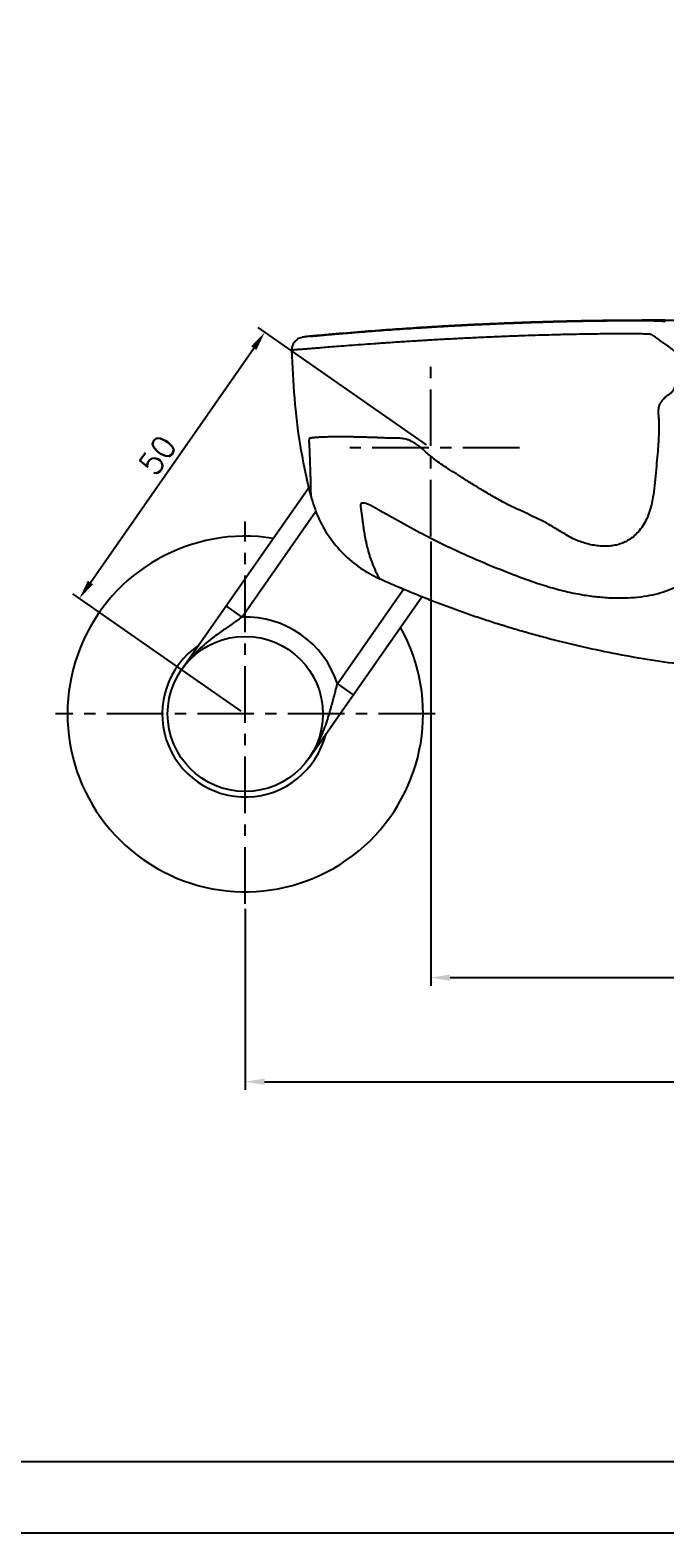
# Model space of a CAD drawing. Extents: x 937 to 1531, y -1355 to -935.
# Drawn here: x 1247.7 to 1345.9, y -1354.8 to -1122.4 of the extents above; entities that cross this region are included whole.
import ezdxf

# ---------------------------------------------------------------- set-up
doc = ezdxf.new("R2010")
doc.units = 0
doc.header["$LTSCALE"] = 7
doc.header["$MEASUREMENT"] = 0
doc.linetypes.add('CENTER', pattern=[2, 1.25, -0.25, 0.25, -0.25])
doc.layers.get('0').update_dxf_attribs({"color": 2, "linetype": 'CONTINUOUS'})
for name, color, linetype in [('CL', 1, 'CENTER'), ('DIM', 2, 'CONTINUOUS'), ('DWG', 7, 'CONTINUOUS'), ('TXT', 4, 'CONTINUOUS')]:
    doc.layers.add(name, color=color, linetype=linetype)
doc.styles.add('GHS', font='romans', dxfattribs={"bigfont": 'ghs'})

msp = doc.modelspace()

# ---------------------------------------------------------------- linework, layer by layer
at = {"color": 7, "linetype": 'Continuous'}
msp.add_line((1291.575217187842, -1169.687110340661), (1291.640342025842, -1169.681093975061), dxfattribs=at)
at = {"linetype": 'Continuous'}
msp.add_lwpolyline([(937.4233429007143, -1354.809406997082), (1531.423342900736, -1354.809406997082), (1531.423342900736, -934.8094069970748), (937.4233429007143, -934.8094069970748)], close=True, dxfattribs=at)
at = {"color": 7, "linetype": 'Continuous'}
for points in [[(1292.035811157241, -1169.644851752161), (1292.238138298841, -1169.626495501761), (1292.964179262241, -1169.561422115861), (1293.849719554042, -1169.483625724661), (1294.895257649342, -1169.393801210261), (1296.127159271542, -1169.290595447261), (1297.503740962742, -1169.178335477761), (1299.047232365542, -1169.056093121961), (1300.708285463942, -1168.928774081461), (1302.554978230341, -1168.792426024661), (1304.486797991942, -1168.655745676161), (1306.615173474242, -1168.512367078761), (1308.757787020942, -1168.375904106761)], [(1308.756799989142, -1168.360265000761), (1307.448529104242, -1168.442896072561), (1303.280621980041, -1168.726237539361), (1298.955793077442, -1169.052836010561), (1294.453465647742, -1169.428220758961), (1292.307093491042, -1169.619882156161)], [(1308.806663374442, -1168.357174926161), (1308.756799989142, -1168.360265000761)], [(1308.757787020942, -1168.375904106761), (1310.212477419142, -1168.287796511161), (1311.668414427741, -1168.203262280261), (1313.123629025142, -1168.122399181461), (1314.580860691742, -1168.045046928761), (1316.073424858742, -1167.969568315561), (1317.567251903842, -1167.897814170961), (1318.856228673842, -1167.838936115361), (1320.145991432142, -1167.782832545861), (1321.381190224942, -1167.731749797961), (1322.617860773642, -1167.683228898861), (1323.977322892042, -1167.632952814661), (1325.337469254342, -1167.585899610361), (1326.713470339841, -1167.541648215961), (1328.085313168542, -1167.500929573061), (1329.264946151742, -1167.468671366561), (1330.429303379842, -1167.439364397161), (1331.665246827042, -1167.411043377061), (1332.871486817742, -1167.386208315761), (1334.219158532842, -1167.361802420761), (1335.520425078842, -1167.341679819561), (1336.930295704242, -1167.323876933961), (1338.260047474842, -1167.311007354961), (1339.609407490542, -1167.302033903761), (1340.846422871442, -1167.297969094461), (1342.066483025242, -1167.298978081861), (1343.126015663142, -1167.305605872061), (1344.062239869642, -1167.318683903161), (1344.806028207142, -1167.338183988061), (1345.373240055142, -1167.365869395861), (1345.712057428042, -1167.401318965462), (1345.855727870942, -1167.447549921761), (1345.911661675342, -1167.482622013161)], [(1345.664661070442, -1167.264737210761), (1343.842187670842, -1167.266747629661), (1340.001703530542, -1167.282213524861), (1336.333829229942, -1167.316770853661), (1332.974672947142, -1167.370112430261), (1329.912266052042, -1167.437415770461), (1326.566683862442, -1167.530839538861), (1322.948371082742, -1167.654693044861), (1319.209565348642, -1167.806891172861), (1315.393085432442, -1167.987058944161), (1311.479399049642, -1168.197897094261), (1308.806663374442, -1168.357174926161)], [(1345.927187371442, -1167.264665117061), (1345.664661070442, -1167.264737210761)], [(1345.687230511642, -1167.271373646161), (1345.664662968542, -1167.271394564061)], [(1345.911661675342, -1167.482622013161), (1345.927254432442, -1167.501884419861)], [(1289.810625279641, -1169.905084728061), (1289.432707936642, -1170.019696351461), (1288.921186893042, -1170.328375711761), (1288.523240211142, -1170.774600639161), (1288.275207571242, -1171.317446034261), (1288.198359859742, -1171.906879298061)], [(1329.076737546842, -1169.509713640161), (1328.473383083442, -1169.525590265261), (1326.404460589042, -1169.585461995161), (1324.236062433642, -1169.656999888961), (1321.869810642642, -1169.744526245961), (1319.502636315542, -1169.841129192061), (1317.074905251042, -1169.949041799061), (1314.650390113442, -1170.065843799561), (1312.257369387542, -1170.190070276061), (1309.868858924642, -1170.323069653361), (1307.667053240942, -1170.453764747961), (1305.423179102142, -1170.594968254761), (1303.164358911742, -1170.744867710761), (1300.941211964142, -1170.899692222861), (1298.949149452042, -1171.043902314061), (1297.089432757341, -1171.183047183861), (1295.495712297242, -1171.305663994661), (1294.056045510341, -1171.418994683861), (1292.923161484942, -1171.509845934061), (1291.932022476042, -1171.590476560861), (1291.132253610442, -1171.656106752961), (1290.474500161942, -1171.710208158461), (1289.955516269242, -1171.752470416661), (1289.593775610042, -1171.780953537661), (1289.382041885042, -1171.795472821861), (1289.286881205042, -1171.799907427461), (1289.198889036342, -1171.804083681261), (1289.103511102442, -1171.809591887361), (1289.000353773042, -1171.816363948161), (1288.899602105742, -1171.823900436961), (1288.790855343142, -1171.833145093261), (1288.682106829442, -1171.843686709961), (1288.564602356741, -1171.856488272661), (1288.448015335042, -1171.870951490361), (1288.322612146142, -1171.888146941961), (1288.198414419942, -1171.906878508461)], [(1289.875862150642, -1169.893227479361), (1289.810625279641, -1169.905084728061)], [(1290.550412185342, -1169.794841848061), (1290.325803610742, -1169.824943048761), (1290.092559595942, -1169.858943514761), (1289.875856679541, -1169.893194893661)], [(1291.048594289042, -1169.737447526261), (1290.981638991842, -1169.744445820461), (1290.767890983742, -1169.768177755561), (1290.550412185342, -1169.794841848061)], [(1291.127151049342, -1169.729453826961), (1291.048594289042, -1169.737447526261)], [(1291.095736955842, -1169.732640891761), (1291.127149961942, -1169.729442801861)], [(1291.127149961942, -1169.729442801861), (1291.161867950642, -1169.725971373161), (1291.167304752442, -1169.725434306161)], [(1291.167306052042, -1169.725447466761), (1291.127151049342, -1169.729453826961)], [(1291.167304752442, -1169.725434306161), (1291.198575564942, -1169.722378201261)], [(1291.198573831842, -1169.722361045661), (1291.182750484641, -1169.723919480561), (1291.167306052042, -1169.725447466761)], [(1291.289774315442, -1169.713507382961), (1291.198573831842, -1169.722361045661)], [(1291.198575564942, -1169.722378201261), (1291.289792931142, -1169.713700750861)], [(1291.310156933442, -1169.711556223561), (1291.289774315442, -1169.713507382961)], [(1291.289792931142, -1169.713700750861), (1291.310179366142, -1169.711790779061)], [(1291.474755535041, -1169.696099084461), (1291.310156933442, -1169.711556223561)], [(1291.310179366142, -1169.711790779061), (1291.331867509842, -1169.709763557461), (1291.474787460942, -1169.696444009961)], [(1291.491163534342, -1169.694582485961), (1291.474755535041, -1169.696099084461)], [(1291.474787460942, -1169.696444009961), (1291.518176347842, -1169.692413326761)], [(1291.518147140342, -1169.692095923461), (1291.491163534342, -1169.694582485961)], [(1291.584084540042, -1169.686053674861), (1291.518147140342, -1169.692095923461)], [(1291.518176347842, -1169.692413326761), (1291.575218468742, -1169.687124168861)], [(1291.640341558142, -1169.681089706861), (1291.575217204242, -1169.687110517461)], [(1291.639753802042, -1169.680981548761), (1291.584084540042, -1169.686053674861)], [(1292.307093491042, -1169.619882156161), (1291.640341558142, -1169.681089706861)], [(1291.640342577742, -1169.681099948461), (1291.691801269042, -1169.676351132061)], [(1291.691801269042, -1169.676351132061), (1292.035811157241, -1169.644851752161)], [(1329.131052564941, -1169.508320004261), (1329.076737546842, -1169.509713640161)], [(1348.359438055641, -1172.674203144661), (1347.722662620042, -1172.229833163961), (1347.145652698142, -1171.823206877561), (1346.676842057342, -1171.490172486861), (1346.254618076042, -1171.188502252061), (1345.910303132942, -1170.941302465762), (1345.594544005942, -1170.713838378761), (1345.331622848642, -1170.524585138161), (1345.086866815842, -1170.348444194261), (1344.880885745042, -1170.200416009761), (1344.687596141041, -1170.061893439661), (1344.523725430342, -1169.945329132061), (1344.368973949342, -1169.836096096361), (1344.237514920942, -1169.744302622561), (1344.115568733942, -1169.659862724861), (1344.001151712042, -1169.585762692361), (1343.902662374842, -1169.519864888362), (1343.815136147342, -1169.469610702061), (1343.574552218842, -1169.431149880161), (1343.131643414942, -1169.403708966262), (1342.479611443042, -1169.383207866361), (1341.680875207942, -1169.369944153961), (1340.709873028542, -1169.362376524161), (1339.605887696142, -1169.360512539361), (1338.353157556342, -1169.364058422962), (1337.002880373641, -1169.372943888361), (1335.541568228742, -1169.387564625461), (1333.952562529542, -1169.409092256561), (1332.270006984742, -1169.438094687561), (1330.406625505841, -1169.477311645361), (1329.131052564941, -1169.508320004261)], [(1291.142604138042, -1194.382323863961), (1289.553297255542, -1186.625350116461), (1288.198414413841, -1171.906878205961)], [(1348.359431737542, -1172.674203268961), (1348.356494646742, -1173.025417239661), (1348.354150540342, -1173.345768586561), (1348.352217797542, -1173.637495206561), (1348.350397385442, -1173.901718271562), (1348.348439718542, -1174.138991531461), (1348.346071153542, -1174.351109193761), (1348.342773943342, -1174.543558296661), (1348.335444563542, -1174.712536090561), (1348.322921549442, -1174.857464541461), (1348.306305617842, -1174.991700771961), (1348.285374889542, -1175.121326971361), (1348.259415063442, -1175.239807158561), (1348.229186037742, -1175.350653410561), (1348.195154695942, -1175.457519499761), (1348.157291839042, -1175.562050634661), (1348.115565638442, -1175.665043502161), (1348.070635639741, -1175.774835372861), (1348.022805079342, -1175.895535976661), (1347.971823281242, -1176.026628795161), (1347.917547186542, -1176.169231743361), (1347.859942302041, -1176.325485577061), (1347.798937928742, -1176.497212450261), (1347.734319231042, -1176.684563867261), (1347.665800123442, -1176.887133556361), (1347.592769878842, -1177.101935412861), (1347.514441724642, -1177.325587807761), (1347.429766453442, -1177.553768286961), (1347.337219789242, -1177.778810342761), (1347.235124139942, -1177.989560735761), (1347.122740895742, -1178.179694805461), (1347.000087904242, -1178.347997923961), (1346.867180826142, -1178.493454045961), (1346.724007538242, -1178.615496832561), (1346.571035036141, -1178.719527622461), (1346.409578673142, -1178.819521807861), (1346.241813504842, -1178.934542461761), (1346.070057047042, -1179.080181192461), (1345.895307359642, -1179.250544027961), (1345.717450937142, -1179.436472895261), (1345.538531203942, -1179.633821709361), (1345.376615271842, -1179.829893477161), (1345.244876040042, -1180.010887769961), (1345.138070126942, -1180.179718250661), (1345.050333606342, -1180.343041609961), (1344.983199617542, -1180.530917774061), (1344.938776009142, -1180.762450483961), (1344.911766238442, -1181.025709628861), (1344.897791299642, -1181.311588718561), (1344.897159254941, -1181.621420860161), (1344.914632562842, -1181.977692890561), (1344.948220297242, -1182.451336649961), (1344.979104712342, -1183.089233770661), (1344.993488662842, -1183.942911227461), (1344.967122514842, -1185.021488782061), (1344.893753621942, -1186.352321561061), (1344.770468664742, -1187.970553190761), (1344.602778871742, -1189.856342813761), (1344.408870800242, -1191.861866925161), (1344.189145673142, -1193.789032829362), (1343.919337065042, -1195.437741196761), (1343.554281226942, -1196.801191108461), (1343.076176192541, -1198.006276130161), (1342.491002213842, -1199.066922660561), (1341.819906623342, -1199.964028861461), (1341.091195764142, -1200.684166082661), (1340.338686798942, -1201.234962128961), (1339.572435956742, -1201.639268009461), (1338.795155666542, -1201.922457937862), (1337.990768548642, -1202.104422055862), (1337.138288845942, -1202.195358040061), (1336.218424055142, -1202.195686037961), (1335.228573519142, -1202.101913015061), (1334.235389477942, -1201.917509965061), (1333.278949390642, -1201.652389443961), (1332.338150597542, -1201.307170146061), (1331.388086619642, -1200.867737128561), (1330.421734151942, -1200.312290743261), (1329.359461396042, -1199.675431728761), (1328.242146498142, -1199.001245689261), (1327.065323766842, -1198.344647625861), (1325.720899522542, -1197.710593674461), (1324.255003764942, -1196.989763138361), (1322.536607845542, -1196.211015729561), (1320.794583119742, -1195.330279305861), (1318.945124624141, -1194.282826471961), (1317.080398220342, -1193.170396935161), (1315.436048187642, -1192.150171208061), (1313.991403336742, -1191.236836224461), (1312.705864576942, -1190.420403199761), (1311.564287663342, -1189.670852931761), (1310.565786827042, -1188.959752233561), (1309.699977617342, -1188.283202010161), (1308.951321808942, -1187.645758185861), (1308.297569114842, -1187.057854348061), (1307.691134204842, -1186.573335738561), (1307.123559637642, -1186.200824341261), (1306.595702686242, -1185.924791447761), (1306.110208740542, -1185.736038297461), (1305.670438327142, -1185.618245022261), (1305.278337867442, -1185.546810918961), (1304.939203875042, -1185.513322510461), (1304.641062722542, -1185.480769796461), (1304.321395192742, -1185.499840477361), (1304.036060240242, -1185.501810597661), (1303.732193556942, -1185.502440398361), (1303.367803176042, -1185.497374191361), (1302.960175504441, -1185.484445307061), (1302.512059471842, -1185.463209422561), (1302.026256402742, -1185.441028299561), (1301.497976154642, -1185.420441510861), (1300.924141060542, -1185.398245195261), (1300.301912775742, -1185.376528235661), (1299.626391903542, -1185.355959541361), (1298.896271301542, -1185.336158026261), (1298.107576764842, -1185.319318567261), (1297.259970740542, -1185.307025502461), (1296.355991636142, -1185.298069413061), (1295.399970364342, -1185.294808094261), (1294.459051416042, -1185.301292250961), (1293.650115636642, -1185.316916347561), (1293.007057628442, -1185.337664133861), (1292.505268886142, -1185.362052197361), (1292.111402838242, -1185.389643346661), (1291.803046968642, -1185.416602041261), (1291.558835646942, -1185.441489654461), (1291.368538140742, -1185.461711931661), (1291.215779572742, -1185.475038784261), (1291.091146949442, -1185.487201052361), (1291.010952196142, -1185.493590025761), (1290.953043604742, -1185.527295912361), (1290.913912998342, -1185.593326621961), (1290.887829400542, -1185.699820877261), (1290.873681308542, -1185.862101834061), (1290.873550186242, -1186.092136202161), (1290.886717939542, -1186.393939984661), (1290.908459810542, -1186.755572402761), (1290.930007499342, -1187.150483615761), (1290.949214414441, -1187.566159896461), (1290.966596740142, -1188.002611740261), (1290.984219825742, -1188.464137432061), (1291.002572149042, -1188.952387756461), (1291.021726051142, -1189.469168805561), (1291.041468092842, -1190.015315816261), (1291.061213060442, -1190.590059095161), (1291.079871111442, -1191.190769252161), (1291.096648055642, -1191.813442658761), (1291.110889421642, -1192.451696998461), (1291.122362007242, -1193.097424560161), (1291.131392648242, -1193.740380635161), (1291.142593879542, -1194.382326289961)], [(1291.142490337642, -1194.382351782661), (1292.280540925042, -1197.683533593161), (1293.989544617442, -1200.716475071961), (1296.208125888242, -1203.381619044761), (1298.861071573542, -1205.594780286561), (1301.860753004242, -1207.286093877061)], [(1298.850039871042, -1195.750804649261), (1298.844910399342, -1195.774399109961), (1298.843192459842, -1195.792803287761), (1298.841776685742, -1195.845601283961), (1298.842031229842, -1195.868677990261), (1298.842623581541, -1195.891931728661), (1298.843590589941, -1195.917530572061), (1298.844561665642, -1195.937939557161)], [(1298.844639442442, -1195.937935552661), (1298.847812943542, -1195.990524079061), (1298.851544469042, -1196.040199822661), (1298.855884972542, -1196.090140819661), (1298.863556330242, -1196.167397949261), (1298.872184560942, -1196.244949611961), (1298.883983306342, -1196.341864825261), (1298.906005031242, -1196.506576358861), (1298.929802216642, -1196.671168481061), (1298.943653934042, -1196.763449961561), (1298.957845876242, -1196.855572357561), (1298.978534308142, -1196.987917652461), (1298.999532118142, -1197.119733103061), (1299.020982132842, -1197.260743527761), (1299.040562536842, -1197.400148152161), (1299.057782750941, -1197.530465970861)], [(1300.447758435542, -1195.919992893461), (1299.928741233342, -1195.691844270561), (1299.504687324542, -1195.567693541261), (1299.185518776542, -1195.542974812261), (1298.968616804242, -1195.605401019761), (1298.849915406842, -1195.750766968861)], [(1300.830653970842, -1196.132171676461), (1300.787905717142, -1196.107862349961), (1300.739516251542, -1196.080434631461), (1300.690733899341, -1196.052897040161), (1300.666339139642, -1196.039176300061), (1300.641942192442, -1196.025492979461), (1300.625438209542, -1196.016260973961), (1300.608933540042, -1196.007050580161), (1300.592428602242, -1195.997864360861), (1300.575923683842, -1195.988705578561), (1300.552052839842, -1195.975515951161), (1300.534154594842, -1195.965680008761), (1300.516864322842, -1195.956235547961), (1300.497785721942, -1195.945911545261), (1300.481254114042, -1195.937198713661), (1300.447729978942, -1195.920049313061)], [(1302.363178101142, -1197.014829314161), (1302.279280186842, -1196.966634459361), (1302.156814154642, -1196.896185748461), (1301.966481935242, -1196.786504607961), (1301.708080708841, -1196.637327935361), (1301.449810994342, -1196.488097045761), (1301.354738031742, -1196.433183007061), (1301.259670363842, -1196.378312489461), (1301.068584603842, -1196.268244861661), (1300.952471785742, -1196.201605088161), (1300.830722509442, -1196.132051316461)], [(1354.728792610642, -1200.160635822062), (1354.098958905742, -1201.632277368261), (1353.274291759541, -1203.479223460861), (1352.368035150442, -1204.874513649561), (1351.285317851142, -1206.053566290061), (1350.083006248642, -1207.056956892661), (1348.723473611742, -1207.952072649161), (1347.289304265142, -1208.690563388961), (1345.709738710942, -1209.296609380161), (1344.010784793842, -1209.754009197161), (1342.187793086242, -1210.063355292561), (1340.194306971942, -1210.231455045261), (1338.108294150842, -1210.248679642361), (1335.813539059642, -1210.107917616861), (1333.459314891342, -1209.805670191461), (1330.867760834842, -1209.301020553761), (1328.263345571641, -1208.621952694761), (1325.412418927742, -1207.707305490261), (1322.587193661941, -1206.672680118861), (1319.546490143542, -1205.473897589661), (1316.525260279742, -1204.211089039161), (1313.147323620442, -1202.676761241161), (1309.807089249842, -1201.038572392661), (1306.056517071442, -1199.062185471561), (1302.363188457341, -1197.014811275461)], [(1299.059128488842, -1197.530291999061), (1299.059242666842, -1197.531175287961), (1299.062560071242, -1197.556933099261), (1299.082056710742, -1197.711420406561), (1299.106712565742, -1197.911985636461), (1299.130825627341, -1198.110579638461), (1299.158435172642, -1198.337856666761), (1299.186341753341, -1198.563240025161), (1299.217020148942, -1198.803807494261), (1299.249022049042, -1199.042691420161), (1299.326814012042, -1199.576681662561), (1299.478967012642, -1200.482212062061), (1299.694484265142, -1201.563790888061), (1299.830897212242, -1202.162405874261), (1300.094696374242, -1203.175731212961), (1300.259392966742, -1203.730052851661), (1300.625727914142, -1204.795886069261), (1301.188416569242, -1206.099432749161), (1301.489392234842, -1206.673108994361), (1301.860053431042, -1207.286166758161)]]:
    msp.add_spline(points, degree=3, dxfattribs=at)
for points, knots in [([(1367.198414419834, -1167.277597065819), (1367.038726577221, -1167.277615058111), (1366.697400745592, -1167.277655815658), (1366.176156366768, -1167.277723780808), (1365.636370105779, -1167.27779823258), (1365.101651971264, -1167.277873818391), (1364.57191273344, -1167.277948394143), (1364.047063498195, -1167.278019927034), (1363.527013473055, -1167.278086490029), (1363.01167013671, -1167.278146256821), (1362.50093940475, -1167.27819749547), (1361.994725792674, -1167.278238563509), (1361.492932576537, -1167.278267902097), (1360.995461952938, -1167.278284031315), (1360.50221519887, -1167.278285544831), (1360.013092834095, -1167.278271104195), (1359.527994787212, -1167.278239435764), (1359.046820569054, -1167.27818932414), (1358.569469455844, -1167.278119608518), (1358.095840687321, -1167.278029178667), (1357.625833684509, -1167.277916970084), (1357.159348294878, -1167.277781959837), (1356.696285073592, -1167.27762316407), (1356.236545613181, -1167.277439632401), (1355.78003293731, -1167.277230446517), (1355.326651979946, -1167.276994715883), (1354.876310178287, -1167.276731577265), (1354.428918218732, -1167.276440183216), (1353.984390989063, -1167.276119738367), (1353.542709762266, -1167.275769404424), (1353.104156224827, -1167.275389054277), (1352.669353058457, -1167.274977493778), (1352.239205940555, -1167.274541633153), (1351.814668086402, -1167.274094000988), (1351.39669670622, -1167.273645213673), (1350.986246970543, -1167.273205446783), (1350.58427184594, -1167.272783830248), (1350.191721422644, -1167.272388417769), (1349.809478435987, -1167.272025973715), (1349.438283112334, -1167.271701846945), (1349.078728278485, -1167.271419977796), (1348.73132213782, -1167.271183004617), (1348.396387183274, -1167.270992267073), (1348.073776503918, -1167.270847846074), (1347.762851758106, -1167.27074896049), (1347.462679264659, -1167.270694452171), (1347.172264099841, -1167.27068308164), (1346.890761576169, -1167.270713673746), (1346.619817669818, -1167.270784443633), (1346.363576571072, -1167.270891045779), (1346.128215421237, -1167.271024377727), (1345.920624995504, -1167.27117203253), (1345.776600025124, -1167.271291237561), (1345.702737858583, -1167.271359346668), (1345.687230511642, -1167.271373646161)], [2.526963961687083, 2.526963961687083, 2.526963961687083, 2.526963961687083, 3.006027492563858, 3.550941463847309, 4.090697111431787, 4.625386290923726, 5.1550958834233, 5.679914840651644, 6.199934011268848, 6.715245971597441, 7.225944860035737, 7.73212621477678, 8.23388681271756, 8.731324510869412, 9.22453808617064, 9.713627074692136, 10.19869160554401, 10.67983222958083, 11.15714973660999, 11.63074495999208, 12.10071856054612, 12.56717078465481, 13.03020118686453, 13.48990830539179, 13.94638927502423, 14.39973935742411, 14.85005136043084, 15.2974149096648, 15.74191551972872, 16.18363339481141, 16.6224590057134, 17.05757662552312, 17.48804347699935, 17.91290102127585, 18.33119089578958, 18.74195834035803, 19.14425093505544, 19.53711693272535, 19.91961020719756, 20.29098040967289, 20.65070332697008, 20.99827503855203, 21.33319907212911, 21.65550835122456, 21.96610717104186, 22.26597335398901, 22.55602584349212, 22.83735266310038, 23.11048092682383, 23.36885758699666, 23.60607602287147, 23.81656448689026, 23.99162902010944, 24.03815108070521, 24.03815108070521, 24.03815108070521, 24.03815108070521]), ([(1358.92802902041, -1221.513997914516), (1355.432077226141, -1221.301069481266), (1350.173651584103, -1220.767443219467), (1343.190208069889, -1219.752009705576), (1337.941538865796, -1218.810797043154), (1332.72487593457, -1217.701556668106), (1328.494617407339, -1216.65753331049), (1325.233080451578, -1215.770568641065), (1322.923612166706, -1215.106140228915), (1320.623899234192, -1214.408085008687), (1318.334484618525, -1213.676637693699), (1316.055921131388, -1212.912038841717), (1313.788760125453, -1212.114524877092), (1311.533548959915, -1211.284342839861), (1309.290852444917, -1210.421701371849), (1307.06116961455, -1209.526951994134), (1304.8452451182, -1208.599913170106), (1303.114153793135, -1207.847278195314), (1302.122345764164, -1207.402719662388), (1301.860988255242, -1207.285571275461)], [10.80319375408968, 10.80319375408968, 10.80319375408968, 10.80319375408968, 21.31145977740369, 26.64166007400502, 31.97284564340243, 37.30521509082946, 42.63901270022127, 45.04182570774313, 47.44490874074413, 49.84817743256367, 52.25154411261116, 54.65491824789803, 57.05820688416716, 59.46131508458485, 61.8641463694395, 64.266603153778, 66.66858718641548, 69.06999998776388, 69.92923309175411, 69.92923309175411, 69.92923309175411, 69.92923309175411])]:
    msp.add_open_spline(points, degree=3, knots=knots, dxfattribs=at)
at = {"layer": 'CL'}
for p, q in [((1309.698414419832, -1200.697939064071), (1309.698414419832, -1173.256939064071)), ((1323.418914419833, -1186.977439064071), (1295.977914419832, -1186.977439064071)), ((1281.019556024154, -1257.496997622805), (1281.019556024069, -1198.372869110863)), ((1310.367425136713, -1228.149128510164), (1251.671686911512, -1228.149128510247))]:
    msp.add_line(p, q, dxfattribs=at)
at = {"layer": 'DIM'}
for p, q in [((1309.041971206215, -1186.520183875696), (1283.02266081451, -1168.396050016496)), ((1257.084238474696, -1207.820646555141), (1282.333646379379, -1171.572173299397)), ((1309.698414419832, -1201.497939064071), (1309.698414419832, -1270.181529257895)), ((1280.363149388715, -1227.691981233567), (1254.343838997011, -1209.567847374368)), ((1281.019556024154, -1258.296997622805), (1281.019556024154, -1286.272906862281)), ((1312.698414419832, -1268.931529257895), (1426.698414419834, -1268.931529257895)), ((1284.019556024154, -1285.022906862281), (1455.377272815513, -1285.022906862281))]:
    msp.add_line(p, q, dxfattribs=at)
for points in [[(1281.923369370868, -1171.286388806662), (1282.74392338789, -1171.857957792131), (1284.048353335787, -1169.110511248333)], [(1256.673961466185, -1207.534862062406), (1257.494515483206, -1208.106431047876), (1255.369531518288, -1210.282308606204)], [(1312.698414419832, -1268.431529257895), (1312.698414419832, -1269.431529257895), (1309.698414419832, -1268.931529257895)], [(1284.019556024154, -1284.522906862281), (1284.019556024154, -1285.522906862281), (1281.019556024154, -1285.022906862281)]]:
    msp.add_solid(points, dxfattribs=at)
at = {"layer": 'DWG'}
for p, q in [((1290.868684563918, -1193.161913821264), (1271.189768070833, -1221.266319185643)), ((1291.946991553809, -1196.852272229848), (1280.530141481333, -1213.157223904143)), ((1290.849417133732, -1235.032153658143), (1308.347953580334, -1210.041653711054)), ((1295.274878275533, -1223.481599762743), (1305.503813917231, -1208.873165714857)), ((1280.530141439933, -1213.157223963243), (1278.072685307033, -1211.436494654243)), ((1295.274878237133, -1223.481599817643), (1297.732334370033, -1225.202329126643))]:
    msp.add_line(p, q, dxfattribs=at)
msp.add_circle((1281.019592602333, -1228.149236421943), 12, dxfattribs=at)
for radius, start, end in [(27.5, 80.87379259011311, 29.12621160399181), (15, 18.13010250760442, 91.86989748039444), (12.8393454896, 124.2068953872284, 345.7931046127804)]:
    msp.add_arc((1281.019592602333, -1228.149236421943), radius, start, end, dxfattribs=at)
for points in [[(1280.530141439932, -1213.157223963243), (1280.057604193534, -1213.492195548643), (1279.525371976933, -1213.864091698143), (1278.923067479233, -1214.281070702043), (1278.241295464434, -1214.752720416543), (1277.472247100533, -1215.291314497943), (1276.612803289733, -1215.911824209343), (1275.666175943033, -1216.632963333343), (1274.635039232634, -1217.484931598343), (1273.524247282433, -1218.512084935943), (1272.359345819333, -1219.760151450143), (1271.399667155833, -1220.972482174743)], [(1291.053975248832, -1234.734070828343), (1291.866398547333, -1233.415010006543), (1292.641717231133, -1231.890778206043), (1293.227124926633, -1230.494250416243), (1293.674734114832, -1229.233705968643), (1294.028239921833, -1228.097934152543), (1294.317015332833, -1227.078901723343), (1294.559742818733, -1226.173135744543), (1294.769422796132, -1225.372445249443), (1294.954917485734, -1224.665165852243), (1295.122026228632, -1224.039092728843), (1295.274878237134, -1223.481599817643)], [(1290.849418418332, -1235.032151823643), (1290.999350932233, -1234.814859563243)], [(1290.999350932233, -1234.814859563243), (1291.053975248832, -1234.734070828343)]]:
    msp.add_spline(points, degree=3, dxfattribs=at)
at = {"layer": 'TXT', "color": 4, "linetype": 'Continuous'}
msp.add_line((1517.423342900714, -1343.809406997086), (963.4233429007106, -1343.809406997086), dxfattribs=at)

# ---------------------------------------------------------------- texts
at = {"layer": 'DIM', "insert": (1267.452418880229, -1188.124595217228), "char_height": 3.5, "attachment_point": 5, "rotation": 55.1402914929144, "style": 'GHS'}
msp.add_mtext('50', dxfattribs=at)

doc.saveas('drawing.dxf')
